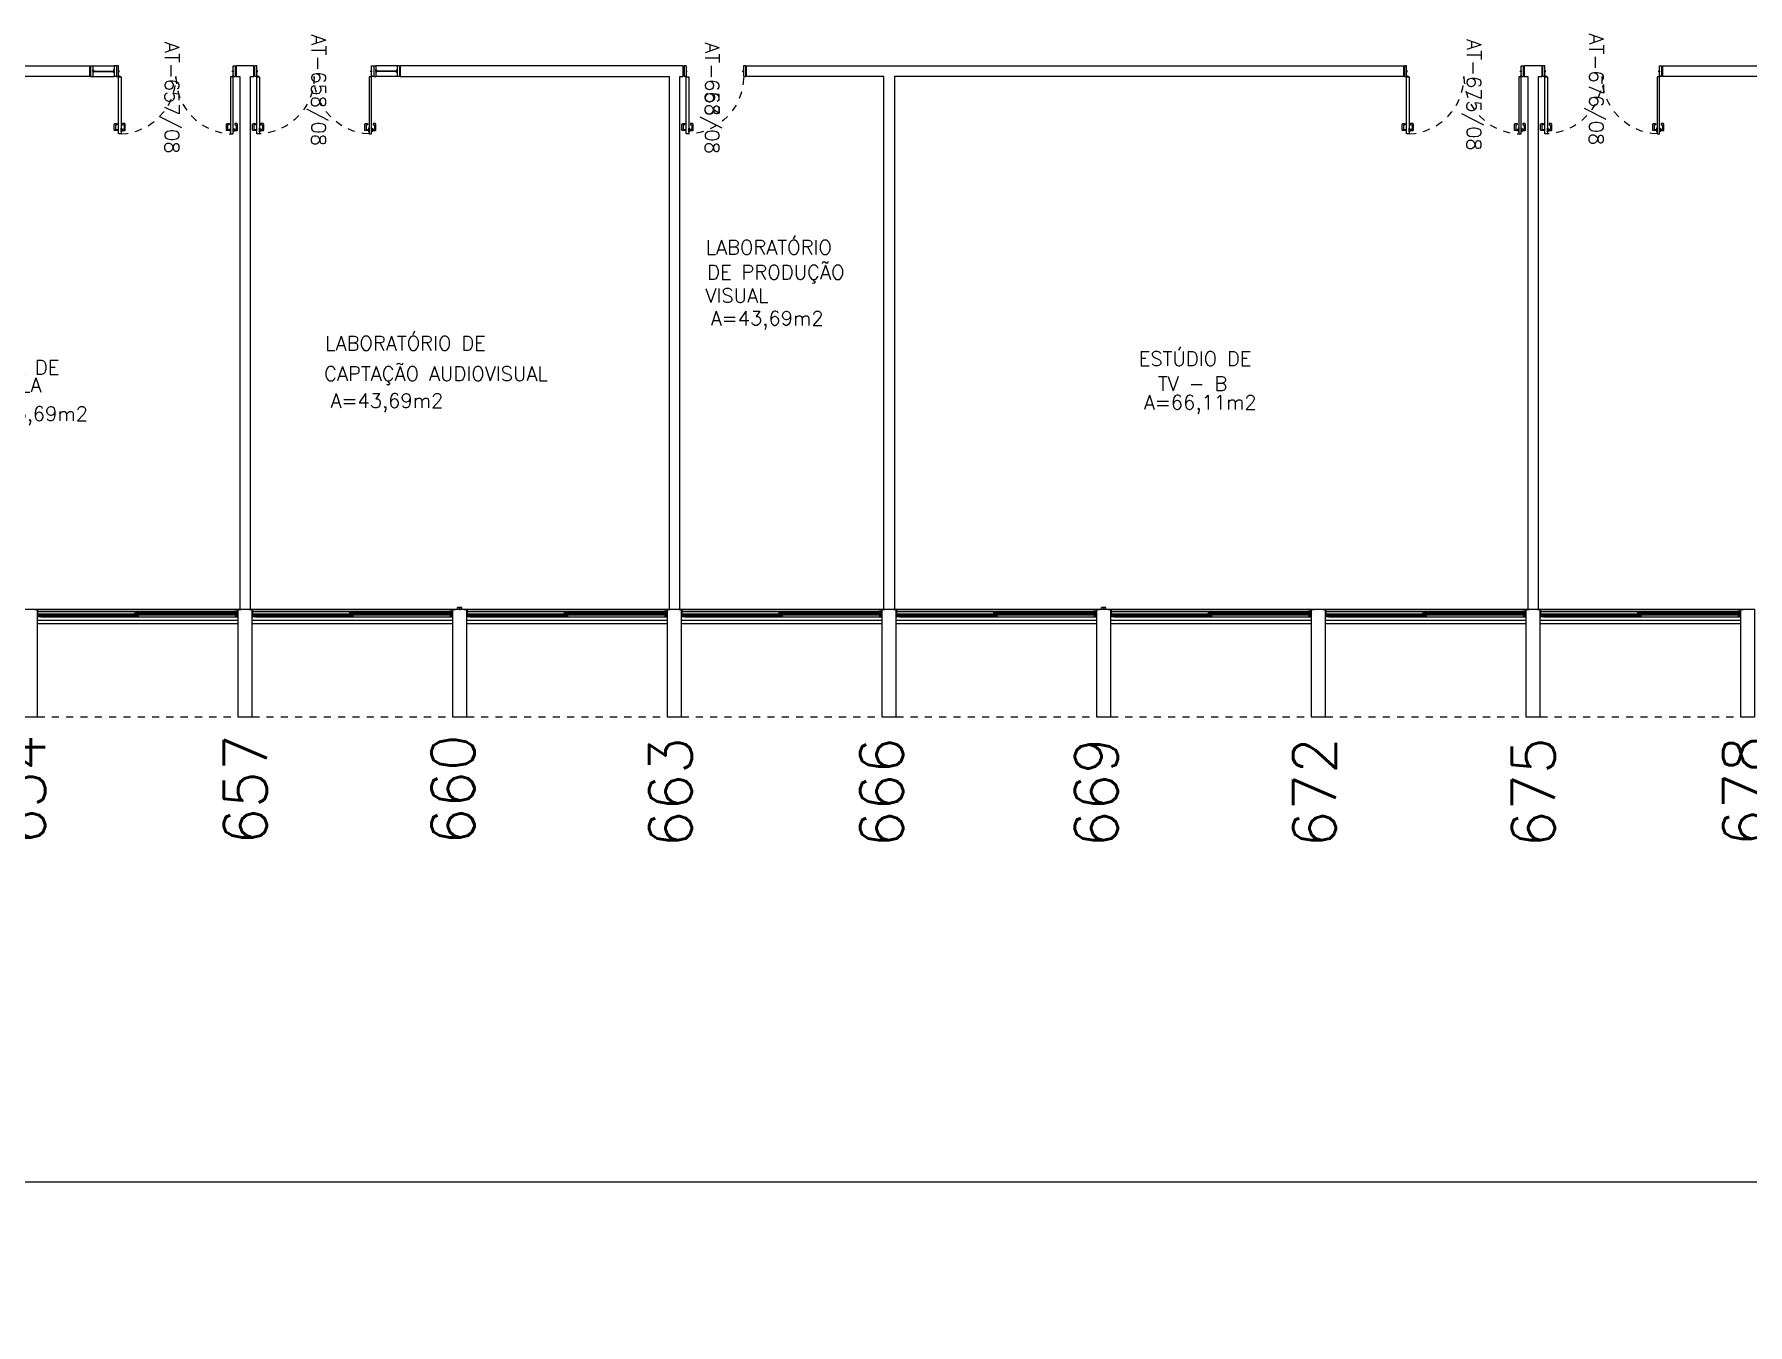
# Model space of a CAD drawing. Extents: x 34 to 586, y 527 to 658.
# Drawn here: x 223.13 to 247.08, y 531.45 to 549.5 of the extents above; entities that cross this region are included whole.
import ezdxf
from ezdxf.enums import TextEntityAlignment as Align

# ---------------------------------------------------------------- set-up
doc = ezdxf.new("R2010")
doc.units = 0
doc.header["$LTSCALE"] = 0.02
doc.header["$MEASUREMENT"] = 0
doc.header["$PDMODE"] = 98
doc.linetypes.add('HIDDEN', pattern=[0.375, 0.25, -0.125])
doc.linetypes.add('HIDDEN2', pattern=[0.1875, 0.125, -0.0625])
doc.layers.get('0').update_dxf_attribs({"linetype": 'CONTINUOUS'})
doc.layers.get('DEFPOINTS').update_dxf_attribs({"linetype": 'CONTINUOUS'})
for name, color, linetype in [('AR-ALV-BXA', 1, 'CONTINUOUS'), ('AR-COB-PRJ', 1, 'HIDDEN'), ('AR-ESQ', 7, 'CONTINUOUS'), ('AR-EST-CNC', 3, 'CONTINUOUS'), ('AR-EST-CNC-IDE', 2, 'CONTINUOUS'), ('AR-PIS', 1, 'CONTINUOUS'), ('AR-PIS-VT2', 1, 'CONTINUOUS'), ('AR-REV', 2, 'CONTINUOUS'), ('BI-ESQ', 7, 'CONTINUOUS'), ('BI-POR', 1, 'CONTINUOUS'), ('BL-ESQ-01', 1, 'CONTINUOUS'), ('BL-ESQ-02', 2, 'CONTINUOUS'), ('BL-ESQ-PRJ', 1, 'HIDDEN'), ('DIV', 2, 'CONTINUOUS'), ('DT-ESQ-CRT', 1, 'CONTINUOUS'), ('DT-ESQ-VT1', 1, 'CONTINUOUS'), ('DT-ESQ-VT2', 2, 'CONTINUOUS'), ('ESQ', 2, 'CONTINUOUS'), ('ESTR', 3, 'CONTINUOUS'), ('PROJ', 1, 'HIDDEN2'), ('TEXTO', 2, 'CONTINUOUS'), ('TEXTO-CENTRO-CUSTO', 2, 'CONTINUOUS'), ('TEXTO-ENDEREÇO', 2, 'CONTINUOUS'), ('ÁREA', 2, 'CONTINUOUS')]:
    doc.layers.add(name, color=color, linetype=linetype)
doc.styles.add('1', font='romans.shx', dxfattribs={"height": 1.1})
doc.styles.add('NOPILAR', font='simplex.shx', dxfattribs={"height": 0.6})
doc.styles.add('UNB-100', font='simplex.shx', dxfattribs={"height": 0.2})
doc.styles.add('UNB-100-1', font='simplex.shx', dxfattribs={"height": 0.2})
doc.dimstyles.new('1-600', dxfattribs={"dimtxt": 1.1, "dimasz": 2.5, "dimexe": 2, "dimexo": 4, "dimgap": 0.2, "dimtad": 1, "dimdec": 0, "dimzin": 4, "dimdsep": 46, "dimlunit": 6, "dimtxsty": '1', "dimblk1": 'NONE', "dimblk2": 'NONE', "dimsah": 1, "dimcen": 0, "dimclrd": 2, "dimclre": 2, "dimclrt": 2, "dimadec": 0, "dimazin": 0, "dimtfac": 1, "dimtdec": 0, "dimtmove": 2, "dimatfit": 3, "dimldrblk": 'NONE', "dimfxl": 1, "dimtolj": 1, "dimtzin": 0, "dimarcsym": 0})

# ---------------------------------------------------------------- blocks, each defined once
blk = doc.blocks.new('*D42')
at = {"layer": 'DEFPOINTS', "color": 0, "transparency": 16777216}
for p in [(163.176, 539.953), (259.176, 539.953), (259.176, 533.453)]:
    blk.add_point(p, dxfattribs=at)
at = {"layer": 'TEXTO-CENTRO-CUSTO', "color": 2, "lineweight": -2, "transparency": 16777216}
for p, q in [((163.176, 535.953), (163.176, 531.453)), ((259.176, 535.953), (259.176, 531.453)), ((163.176, 533.453), (259.176, 533.453))]:
    blk.add_line(p, q, dxfattribs=at)
at = {"layer": 'TEXTO-CENTRO-CUSTO', "color": 2, "transparency": 16777216, "insert": (211.176, 534.386), "char_height": 1.1, "attachment_point": 5, "style": '1'}
blk.add_mtext('\\A1;Comunicação', dxfattribs=at)
blk = doc.blocks.new('_NONE')
at = {"color": 0, "linetype": 'ByBlock'}
blk.add_circle((0, 0), 0.25, dxfattribs=at)
blk = doc.blocks.new('perfil')
at = {"layer": 'DT-ESQ-CRT'}
for p, q in [((0.13, -5.879), (0.093, -5.879)), ((0.093, -5.879), (0.093, -5.881)), ((0.093, -5.881), (0.131, -5.881)), ((0.131, -5.779), (0.131, -5.878)), ((0.171, -5.777), (0.133, -5.777)), ((0.133, -5.879), (0.133, -5.78)), ((0.134, -5.779), (0.171, -5.779)), ((0.171, -5.779), (0.171, -5.777))]:
    blk.add_line(p, q, dxfattribs=at)
for centre, radius, start, end in [((0.13, -5.878), 0.001, 270, 360), ((0.133, -5.779), 0.002, 90, 180), ((0.131, -5.879), 0.002, 270, 360), ((0.134, -5.78), 0.001, 90, 180)]:
    blk.add_arc(centre, radius, start, end, dxfattribs=at)
blk = doc.blocks.new('ef02')
at = {"layer": 'DT-ESQ-CRT'}
for points in [[(0.03, 0.051, -0.414214), (0.028, 0.053), (0.028, 0.077, 0.414214), (0.027, 0.078), (0.002, 0.078, 0.414214), (0.001, 0.077), (0.001, 0.065), (0, 0.065), (0, 0.077, -0.414214), (0.002, 0.079), (0.028, 0.079, -0.414214), (0.03, 0.077), (0.03, 0.053, 0.414214), (0.031, 0.052), (0.043, 0.052, -1), (0.043, 0.049), (0.002, 0.049, -0.414214), (0, 0.051), (0, 0.064), (0.001, 0.064), (0.001, 0.052, 0.414214), (0.002, 0.051), (0.043, 0.051)], [(1.376, 0.051, 0.414214), (1.378, 0.053), (1.378, 0.077, -0.414214), (1.379, 0.078), (1.404, 0.078, -0.414214), (1.405, 0.077), (1.405, 0.065), (1.407, 0.065), (1.407, 0.077, 0.414214), (1.405, 0.079), (1.379, 0.079, 0.414214), (1.377, 0.077), (1.377, 0.053, -0.414214), (1.376, 0.052), (1.363, 0.052, 1), (1.363, 0.049), (1.405, 0.049, 0.414214), (1.407, 0.051), (1.407, 0.064), (1.405, 0.064), (1.405, 0.052, -0.414214), (1.404, 0.051), (1.363, 0.051)], [(1.366, 0.104), (1.364, 0.104), (1.364, 0.119, -0.414214), (1.366, 0.121), (1.387, 0.121, -0.414214), (1.389, 0.119), (1.389, 0.095, 0.414214), (1.39, 0.094), (1.403, 0.094, -1), (1.403, 0.091), (1.366, 0.091, -0.414214), (1.364, 0.093), (1.364, 0.102), (1.366, 0.102), (1.366, 0.093, 0.414214), (1.367, 0.092), (1.403, 0.092), (1.39, 0.092, -0.414214), (1.388, 0.094), (1.388, 0.118, 0.414214), (1.387, 0.119), (1.367, 0.119, 0.414214), (1.366, 0.118), (1.366, 0.104)], [(2.79, 0.104), (2.792, 0.104), (2.792, 0.119, 0.414214), (2.79, 0.121), (2.769, 0.121, 0.414214), (2.767, 0.119), (2.767, 0.095, -0.414214), (2.766, 0.094), (2.753, 0.094, 1), (2.753, 0.091), (2.79, 0.091, 0.414214), (2.792, 0.093), (2.792, 0.102), (2.79, 0.102), (2.79, 0.093, -0.414214), (2.789, 0.092), (2.753, 0.092), (2.766, 0.092, 0.414214), (2.768, 0.094), (2.768, 0.118, -0.414214), (2.769, 0.119), (2.789, 0.119, -0.414214), (2.79, 0.118), (2.79, 0.104)], [(2.767, 0.123), (2.767, 0.122), (2.795, 0.122, -0.414214), (2.796, 0.121), (2.796, 0.091, -0.414214), (2.795, 0.09), (2.767, 0.09), (2.767, 0.088), (2.795, 0.088, 0.414214), (2.797, 0.09), (2.797, 0.121, 0.414214), (2.795, 0.123), (2.767, 0.123)]]:
    blk.add_lwpolyline(points, format="xyb", dxfattribs=at)
for points in [[(0.04, 0.077), (0.03, 0.077), (0.03, 0.078), (0.041, 0.078, -0.414214), (0.043, 0.076), (0.043, 0.068, -0.414214), (0.041, 0.066), (0.03, 0.066), (0.03, 0.067), (0.04, 0.067, 0.414214), (0.041, 0.068), (0.041, 0.076, 0.414214)], [(1.367, 0.077), (1.377, 0.077), (1.377, 0.078), (1.366, 0.078, 0.414214), (1.364, 0.076), (1.364, 0.068, 0.414214), (1.366, 0.066), (1.377, 0.066), (1.377, 0.067), (1.367, 0.067, -0.414214), (1.366, 0.068), (1.366, 0.076, -0.414214)], [(1.4, 0.119), (1.389, 0.119), (1.389, 0.121), (1.4, 0.121, -0.414214), (1.402, 0.119), (1.402, 0.11, -0.414214), (1.4, 0.108), (1.389, 0.108), (1.389, 0.11), (1.4, 0.11, 0.414214), (1.401, 0.111), (1.401, 0.118, 0.414214)], [(2.756, 0.119), (2.767, 0.119), (2.767, 0.121), (2.756, 0.121, 0.414214), (2.754, 0.119), (2.754, 0.11, 0.414214), (2.756, 0.108), (2.767, 0.108), (2.767, 0.11), (2.756, 0.11, -0.414214), (2.755, 0.111), (2.755, 0.118, -0.414214)]]:
    blk.add_lwpolyline(points, format="xyb", close=True, dxfattribs=at)
at = {"layer": 'DT-ESQ-VT1'}
for p, q in [((0, 0.149), (2.799, 0.149)), ((0, 0.121), (2.756, 0.121)), ((0, 0.091), (2.753, 0.091)), ((0, 0), (2.799, 0)), ((0.028, 0.079), (1.379, 0.079)), ((0.043, 0.049), (2.76, 0.049))]:
    blk.add_line(p, q, dxfattribs=at)
at = {"layer": 'DT-ESQ-VT2'}
for p, q in [((0.031, 0.062), (1.375, 0.062)), ((0.031, 0.062), (0.031, 0.056)), ((0.031, 0.056), (1.375, 0.056)), ((1.375, 0.062), (1.375, 0.056)), ((1.391, 0.104), (2.765, 0.104)), ((1.391, 0.104), (1.391, 0.098)), ((1.391, 0.098), (2.765, 0.098)), ((2.765, 0.104), (2.765, 0.098))]:
    blk.add_line(p, q, dxfattribs=at)
at = {"extrusion": (0, 0, -1), "zscale": -1, "rotation": 180}
blk.add_blockref('perfil', (0.133, -5.729), dxfattribs=at)
at = {"rotation": 180}
blk.add_blockref('perfil', (2.93, -5.729), dxfattribs=at)
blk = doc.blocks.new('pm05')
at = {"layer": 'BL-ESQ-01'}
for points in [[(0.034, 0.905), (-0.01, 0.905, 0.414214), (-0.019, 0.896), (-0.019, 0.816, 0.414214), (-0.01, 0.807), (0.019, 0.807), (0.019, 0.825), (-0.001, 0.825), (-0.001, 0.887), (0.034, 0.887)], [(0.083, 0.905), (0.127, 0.905, -0.414214), (0.136, 0.896), (0.136, 0.816, -0.414214), (0.127, 0.807), (0.098, 0.807), (0.098, 0.825), (0.118, 0.825), (0.118, 0.887), (0.083, 0.887)], [(1.601, 0.905), (1.557, 0.905, 0.414214), (1.548, 0.896), (1.548, 0.816, 0.414214), (1.557, 0.807), (1.586, 0.807), (1.586, 0.825), (1.566, 0.825), (1.566, 0.887), (1.601, 0.887)], [(1.65, 0.905), (1.694, 0.905, -0.414214), (1.703, 0.896), (1.703, 0.816, -0.414214), (1.694, 0.807), (1.665, 0.807), (1.665, 0.825), (1.685, 0.825), (1.685, 0.887), (1.65, 0.887)]]:
    blk.add_lwpolyline(points, format="xyb", dxfattribs=at)
for points in [[(0.041, 0.922), (0.041, 0.87), (0.034, 0.87), (0.034, 0.922)], [(0.076, 0.922), (0.076, 0.87), (0.083, 0.87), (0.083, 0.922)], [(1.608, 0.922), (1.608, 0.87), (1.601, 0.87), (1.601, 0.922)], [(1.643, 0.922), (1.643, 0.87), (1.65, 0.87), (1.65, 0.922)]]:
    blk.add_lwpolyline(points, close=True, dxfattribs=at)
at = {"layer": 'BL-ESQ-02'}
for p, q in [((0.01, 0.15), (0.01, 0)), ((0.04, 0.15), (0.01, 0.15)), ((0.04, 0.15), (0.04, 0)), ((1.673, 0.15), (1.643, 0.15)), ((1.643, 0.15), (1.643, 0)), ((1.673, 0), (1.673, 0.15)), ((0.04, 0), (0.01, 0)), ((1.643, 0), (1.673, 0))]:
    blk.add_line(p, q, dxfattribs=at)
for points in [[(0.041, 0.951), (0.041, 0.151), (0.076, 0.151), (0.076, 0.951)], [(1.643, 0.951), (1.643, 0.151), (1.608, 0.151), (1.608, 0.951)], [(0.04, 0.067), (0.04, 0.082), (0.05, 0.082), (0.05, 0.067)], [(1.643, 0.067), (1.643, 0.082), (1.633, 0.082), (1.633, 0.067)]]:
    blk.add_lwpolyline(points, close=True, dxfattribs=at)
for points in [[(0, 0.01), (0, 0.14), (0.01, 0.14)], [(0.01, 0.01), (0, 0.01)]]:
    blk.add_lwpolyline(points, dxfattribs=at)
at = {"layer": 'BL-ESQ-PRJ'}
for centre, start, end in [((0.041, 0.151), 359.8978, 87.5058), ((1.642, 0.151), 92.4942, 180.1022)]:
    blk.add_arc(centre, 0.8, start, end, dxfattribs=at)
at = {"layer": 'DT-ESQ-VT1'}
for points in [[(0.04, 0.15), (0.04, 0.125), (0.041, 0.125), (0.041, 0.15)], [(0.041, 0.151), (0.066, 0.151), (0.066, 0.15), (0.041, 0.15)], [(1.642, 0.151), (1.617, 0.151), (1.617, 0.15), (1.642, 0.15)], [(1.643, 0.15), (1.643, 0.125), (1.642, 0.125), (1.642, 0.15)]]:
    blk.add_lwpolyline(points, close=True, dxfattribs=at)
blk = doc.blocks.new('em01')
at = {"layer": 'BL-ESQ-01'}
for p, q in [((0.33, 0.15), (0.03, 0.15)), ((0.33, 0), (0.03, 0))]:
    blk.add_line(p, q, dxfattribs=at)
at = {"layer": 'BL-ESQ-02'}
for p, q in [((0, 0.15), (0, 0)), ((0, 0.15), (0.03, 0.15)), ((0, 0.15), (0, 0)), ((0.03, 0.15), (0.03, 0)), ((0.33, 0.078), (0.03, 0.078)), ((0.33, 0.072), (0.03, 0.072)), ((0.33, 0.15), (0.33, 0)), ((0.36, 0.15), (0.33, 0.15)), ((0.36, 0.15), (0.36, 0)), ((0, 0), (0.03, 0)), ((0.36, 0), (0.33, 0))]:
    blk.add_line(p, q, dxfattribs=at)
for points in [[(0.03, 0.078), (0.03, 0.093), (0.04, 0.093), (0.04, 0.078)], [(0.03, 0.072), (0.03, 0.057), (0.04, 0.057), (0.04, 0.072)], [(0.33, 0.078), (0.33, 0.093), (0.32, 0.093), (0.32, 0.078)], [(0.33, 0.072), (0.33, 0.057), (0.32, 0.057), (0.32, 0.072)]]:
    blk.add_lwpolyline(points, close=True, dxfattribs=at)
for points in [[(0.37, 0.14), (0.36, 0.14)], [(0.36, 0.01), (0.37, 0.01)], [(0.37, 0.01), (0.37, 0.14)]]:
    blk.add_lwpolyline(points, dxfattribs=at)
blk = doc.blocks.new('pm04')
at = {"layer": 'BL-ESQ-01'}
for points in [[(0.034, 0.905), (-0.01, 0.905, 0.414214), (-0.019, 0.896), (-0.019, 0.816, 0.414214), (-0.01, 0.807), (0.019, 0.807), (0.019, 0.825), (-0.001, 0.825), (-0.001, 0.887), (0.034, 0.887)], [(0.083, 0.905), (0.127, 0.905, -0.414214), (0.136, 0.896), (0.136, 0.816, -0.414214), (0.127, 0.807), (0.098, 0.807), (0.098, 0.825), (0.118, 0.825), (0.118, 0.887), (0.083, 0.887)]]:
    blk.add_lwpolyline(points, format="xyb", dxfattribs=at)
for points in [[(0.041, 0.922), (0.041, 0.87), (0.034, 0.87), (0.034, 0.922)], [(0.076, 0.922), (0.076, 0.87), (0.083, 0.87), (0.083, 0.922)]]:
    blk.add_lwpolyline(points, close=True, dxfattribs=at)
at = {"layer": 'BL-ESQ-02'}
for p, q in [((0.01, 0), (0.01, 0.15)), ((0.04, 0.15), (0.01, 0.15)), ((0.04, 0), (0.01, 0)), ((0.04, 0), (0.04, 0.15))]:
    blk.add_line(p, q, dxfattribs=at)
for points in [[(0.041, 0.951), (0.041, 0.151), (0.076, 0.151), (0.076, 0.951)], [(0.04, 0.067), (0.04, 0.082), (0.05, 0.082), (0.05, 0.067)], [(0.842, 0.067), (0.842, 0.082), (0.832, 0.082), (0.832, 0.067)], [(0.872, 0), (0.842, 0), (0.842, 0.15), (0.872, 0.15)]]:
    blk.add_lwpolyline(points, close=True, dxfattribs=at)
for points in [[(0.01, 0.14), (0, 0.14), (0, 0.01), (0.01, 0.01)], [(0.872, 0.14), (0.882, 0.14), (0.882, 0.01), (0.872, 0.01)]]:
    blk.add_lwpolyline(points, dxfattribs=at)
at = {"layer": 'BL-ESQ-PRJ'}
blk.add_arc((0.041, 0.151), 0.801, 1.0013, 87.4949, dxfattribs=at)

msp = doc.modelspace()

# ---------------------------------------------------------------- linework, layer by layer
at = {"layer": 'AR-ALV-BXA'}
for points in [[(223.176, 541.453), (225.976, 541.453), (225.976, 541.253), (223.176, 541.253)], [(226.176, 541.453), (228.976, 541.453), (228.976, 541.253), (226.176, 541.253)], [(229.176, 541.453), (231.976, 541.453), (231.976, 541.253), (229.176, 541.253)], [(232.176, 541.453), (234.976, 541.453), (234.976, 541.253), (232.176, 541.253)], [(235.176, 541.453), (237.976, 541.453), (237.976, 541.253), (235.176, 541.253)], [(238.176, 541.453), (240.976, 541.453), (240.976, 541.253), (238.176, 541.253)], [(241.176, 541.453), (243.976, 541.453), (243.976, 541.253), (241.176, 541.253)], [(244.176, 541.453), (246.976, 541.453), (246.976, 541.253), (244.176, 541.253)]]:
    msp.add_lwpolyline(points, close=True, dxfattribs=at)
at = {"layer": 'AR-COB-PRJ'}
for p, q in [((223.176, 539.953), (225.976, 539.953)), ((226.176, 539.953), (228.976, 539.953)), ((229.176, 539.953), (231.976, 539.953)), ((232.176, 539.953), (234.976, 539.953)), ((235.176, 539.953), (237.976, 539.953)), ((238.176, 539.953), (240.976, 539.953)), ((241.176, 539.953), (243.976, 539.953)), ((244.176, 539.953), (246.976, 539.953))]:
    msp.add_line(p, q, dxfattribs=at)
at = {"layer": 'AR-EST-CNC'}
for points in [[(222.976, 541.453), (222.976, 539.953), (223.176, 539.953), (223.176, 541.453), (222.976, 541.453)], [(222.976, 541.453), (222.976, 539.953), (223.176, 539.953), (223.176, 541.453), (222.976, 541.453)], [(225.976, 541.453), (225.976, 539.953), (226.176, 539.953), (226.176, 541.453), (225.976, 541.453)], [(225.976, 541.453), (225.976, 539.953), (226.176, 539.953), (226.176, 541.453), (225.976, 541.453)], [(228.976, 541.453), (228.976, 539.953), (229.176, 539.953), (229.176, 541.453), (228.976, 541.453)], [(228.976, 541.453), (228.976, 539.953), (229.176, 539.953), (229.176, 541.453), (228.976, 541.453)], [(231.976, 541.453), (231.976, 539.953), (232.176, 539.953), (232.176, 541.453), (231.976, 541.453)], [(231.976, 541.453), (231.976, 539.953), (232.176, 539.953), (232.176, 541.453), (231.976, 541.453)], [(234.976, 541.453), (234.976, 539.953), (235.176, 539.953), (235.176, 541.453), (234.976, 541.453)], [(234.976, 541.453), (234.976, 539.953), (235.176, 539.953), (235.176, 541.453), (234.976, 541.453)], [(237.976, 541.453), (237.976, 539.953), (238.176, 539.953), (238.176, 541.453), (237.976, 541.453)], [(237.976, 541.453), (237.976, 539.953), (238.176, 539.953), (238.176, 541.453), (237.976, 541.453)], [(240.976, 541.453), (240.976, 539.953), (241.176, 539.953), (241.176, 541.453), (240.976, 541.453)], [(240.976, 541.453), (240.976, 539.953), (241.176, 539.953), (241.176, 541.453), (240.976, 541.453)], [(243.976, 541.453), (243.976, 539.953), (244.176, 539.953), (244.176, 541.453), (243.976, 541.453)], [(243.976, 541.453), (243.976, 539.953), (244.176, 539.953), (244.176, 541.453), (243.976, 541.453)], [(246.976, 541.453), (246.976, 539.953), (247.176, 539.953), (247.176, 541.453), (246.976, 541.453)], [(246.976, 541.453), (246.976, 539.953), (247.176, 539.953), (247.176, 541.453), (246.976, 541.453)]]:
    msp.add_lwpolyline(points, dxfattribs=at)
at = {"layer": 'AR-PIS'}
for p, q in [((225.976, 541.253), (223.176, 541.253)), ((228.976, 541.253), (226.176, 541.253)), ((231.976, 541.253), (229.176, 541.253)), ((234.976, 541.253), (232.176, 541.253)), ((237.976, 541.253), (235.176, 541.253)), ((240.976, 541.253), (238.176, 541.253)), ((243.976, 541.253), (241.176, 541.253)), ((246.976, 541.253), (244.176, 541.253))]:
    msp.add_line(p, q, dxfattribs=at)
at = {"layer": 'AR-PIS-VT2'}
for p, q in [((225.976, 541.453), (223.176, 541.453)), ((225.976, 541.453), (223.176, 541.453)), ((228.976, 541.453), (226.176, 541.453)), ((228.976, 541.453), (226.176, 541.453)), ((231.976, 541.453), (229.176, 541.453)), ((231.976, 541.453), (229.176, 541.453)), ((234.976, 541.453), (232.176, 541.453)), ((234.976, 541.453), (232.176, 541.453)), ((237.976, 541.453), (235.176, 541.453)), ((237.976, 541.453), (235.176, 541.453)), ((240.976, 541.453), (238.176, 541.453)), ((240.976, 541.453), (238.176, 541.453)), ((243.976, 541.453), (241.176, 541.453)), ((243.976, 541.453), (241.176, 541.453)), ((246.976, 541.453), (244.176, 541.453)), ((246.976, 541.453), (244.176, 541.453))]:
    msp.add_line(p, q, dxfattribs=at)
at = {"layer": 'AR-REV'}
for points in [[(220.001, 541.453), (220.001, 548.903), (216.244, 548.903), (216.244, 549.053), (223.908, 549.053), (223.908, 548.903), (220.151, 548.903), (220.151, 541.453)], [(226.151, 541.453), (226.151, 548.903), (226.201, 548.903), (226.201, 549.053), (225.951, 549.053), (225.951, 548.903), (226.001, 548.903), (226.001, 541.453)], [(232.151, 541.453), (232.151, 548.903), (232.201, 548.903), (232.201, 549.053), (228.244, 549.053), (228.244, 548.903), (232.001, 548.903), (232.001, 541.453)], [(235.001, 541.453), (235.001, 548.903), (233.083, 548.903), (233.083, 549.053), (242.268, 549.053), (242.268, 548.903), (235.151, 548.903), (235.151, 541.453)], [(244.151, 541.453), (244.151, 548.903), (244.201, 548.903), (244.201, 549.053), (243.951, 549.053), (243.951, 548.903), (244.001, 548.903), (244.001, 541.453)], [(258.976, 548.903), (245.884, 548.903), (245.884, 549.053), (258.976, 549.053)]]:
    msp.add_lwpolyline(points, dxfattribs=at)
at = {"layer": 'BL-ESQ-02'}
for points in [[(242.268, 549.043), (242.278, 549.043), (242.278, 548.913), (242.268, 548.913)], [(245.874, 549.043), (245.884, 549.043), (245.884, 548.913), (245.874, 548.913)]]:
    msp.add_lwpolyline(points, close=True, dxfattribs=at)
at = {"layer": 'DIV'}
for p, q in [((229.07, 541.482), (229.046, 541.482)), ((229.046, 541.46), (229.046, 541.482)), ((229.106, 541.482), (229.046, 541.482)), ((229.046, 541.46), (229.056, 541.46)), ((229.056, 541.46), (229.056, 541.453)), ((229.07, 541.472), (229.07, 541.482)), ((229.07, 541.472), (229.07, 541.482)), ((229.082, 541.472), (229.07, 541.472)), ((229.07, 541.472), (229.082, 541.472)), ((229.081, 541.482), (229.071, 541.482)), ((229.081, 541.452), (229.071, 541.452)), ((229.071, 541.452), (229.081, 541.452)), ((229.076, 541.447), (229.076, 541.457)), ((229.076, 541.457), (229.076, 541.447)), ((229.076, 541.447), (229.076, 541.457)), ((229.082, 541.482), (229.106, 541.482)), ((229.082, 541.472), (229.082, 541.482)), ((229.082, 541.472), (229.082, 541.482)), ((229.106, 541.46), (229.096, 541.46)), ((229.096, 541.46), (229.096, 541.453)), ((229.106, 541.46), (229.106, 541.482)), ((238.07, 541.482), (238.046, 541.482)), ((238.046, 541.46), (238.046, 541.482)), ((238.106, 541.482), (238.046, 541.482)), ((238.046, 541.46), (238.056, 541.46)), ((238.056, 541.453), (238.056, 541.46)), ((238.07, 541.472), (238.07, 541.482)), ((238.07, 541.472), (238.07, 541.482)), ((238.082, 541.472), (238.07, 541.472)), ((238.07, 541.472), (238.082, 541.472)), ((238.081, 541.482), (238.071, 541.482)), ((238.076, 541.453), (238.076, 541.457)), ((238.082, 541.482), (238.106, 541.482)), ((238.082, 541.472), (238.082, 541.482)), ((238.082, 541.472), (238.082, 541.482)), ((238.106, 541.46), (238.096, 541.46)), ((238.096, 541.453), (238.096, 541.46)), ((238.106, 541.46), (238.106, 541.482))]:
    msp.add_line(p, q, dxfattribs=at)
at = {"layer": 'ESQ'}
for p, q in [((223.176, 541.453), (225.976, 541.453)), ((226.176, 541.453), (228.976, 541.453)), ((229.176, 541.453), (231.976, 541.453)), ((232.176, 541.453), (234.976, 541.453)), ((235.176, 541.453), (237.976, 541.453)), ((238.176, 541.453), (240.976, 541.453)), ((241.176, 541.453), (243.976, 541.453)), ((244.176, 541.453), (246.976, 541.453)), ((223.176, 541.378), (225.976, 541.378)), ((223.176, 541.303), (225.976, 541.303)), ((226.176, 541.378), (228.976, 541.378)), ((226.176, 541.303), (228.976, 541.303)), ((229.176, 541.378), (231.976, 541.378)), ((229.176, 541.303), (231.976, 541.303)), ((232.176, 541.378), (234.976, 541.378)), ((232.176, 541.303), (234.976, 541.303)), ((235.176, 541.378), (237.976, 541.378)), ((235.176, 541.303), (237.976, 541.303)), ((238.176, 541.378), (240.976, 541.378)), ((238.176, 541.303), (240.976, 541.303)), ((241.176, 541.378), (243.976, 541.378)), ((241.176, 541.303), (243.976, 541.303)), ((244.176, 541.378), (246.976, 541.378)), ((244.176, 541.303), (246.976, 541.303))]:
    msp.add_line(p, q, dxfattribs=at)
at = {"layer": 'ESTR'}
for points in [[(222.976, 541.453), (222.976, 539.953), (223.176, 539.953), (223.176, 541.453)], [(225.976, 541.453), (225.976, 539.953), (226.176, 539.953), (226.176, 541.453)], [(228.976, 541.453), (228.976, 539.953), (229.176, 539.953), (229.176, 541.453)], [(231.976, 541.453), (231.976, 539.953), (232.176, 539.953), (232.176, 541.453)], [(234.976, 541.453), (234.976, 539.953), (235.176, 539.953), (235.176, 541.453)], [(237.976, 541.453), (237.976, 539.953), (238.176, 539.953), (238.176, 541.453)], [(240.976, 541.453), (240.976, 539.953), (241.176, 539.953), (241.176, 541.453)], [(243.976, 541.453), (243.976, 539.953), (244.176, 539.953), (244.176, 541.453)], [(246.976, 541.453), (246.976, 539.953), (247.176, 539.953), (247.176, 541.453)]]:
    msp.add_lwpolyline(points, close=True, dxfattribs=at)
at = {"layer": 'PROJ'}
for p, q in [((223.176, 539.953), (225.976, 539.953)), ((226.176, 539.953), (228.976, 539.953)), ((229.176, 539.953), (231.976, 539.953)), ((232.176, 539.953), (234.976, 539.953)), ((235.176, 539.953), (237.976, 539.953)), ((238.176, 539.953), (240.976, 539.953)), ((241.176, 539.953), (243.976, 539.953)), ((244.176, 539.953), (246.976, 539.953))]:
    msp.add_line(p, q, dxfattribs=at)

# ---------------------------------------------------------------- block references
at = {"layer": 'AR-ESQ', "xscale": -1}
msp.add_blockref('em01', (224.278, 548.903), dxfattribs=at)
at = {"layer": 'AR-ESQ'}
msp.add_blockref('em01', (227.874, 548.903), dxfattribs=at)
at = {"layer": 'BI-ESQ'}
for p in [(223.178, 541.303), (226.178, 541.303), (229.178, 541.303), (232.178, 541.303), (235.178, 541.303), (238.178, 541.303), (241.178, 541.303), (244.178, 541.303)]:
    msp.add_blockref('ef02', p, dxfattribs=at)
at = {"layer": 'BI-POR', "rotation": 180.0000000000326}
for p in [(225.951, 549.053), (243.951, 549.053)]:
    msp.add_blockref('pm05', p, dxfattribs=at)
at = {"layer": 'BI-POR', "xscale": -1}
for name, p, rotation in [('pm05', (226.201, 549.053), 180.0000000012539), ('pm04', (232.201, 549.053), 180.0000000014135), ('pm05', (244.201, 549.053), 180.0000000012539)]:
    msp.add_blockref(name, p, dxfattribs=dict(at, rotation=rotation))

# ---------------------------------------------------------------- texts
at = {"layer": 'AR-EST-CNC-IDE', "style": 'NOPILAR'}
for s, p in [('654', (223.283, 538.164)), ('657', (226.381, 538.164)), ('660', (229.281, 538.164)), ('663', (232.322, 538.125)), ('666', (235.272, 538.125)), ('669', (238.272, 538.125)), ('672', (241.322, 538.125)), ('675', (244.381, 538.125)), ('678', (247.331, 538.145))]:
    msp.add_text(s, height=0.6, rotation=90, dxfattribs=at).set_placement(p)
at = {"layer": 'TEXTO', "style": 'UNB-100'}
for s, p in [('LABORATÓRIO', (232.512, 546.417)), ('DE PRODUÇÃO', (232.534, 546.069)), ('VISUAL', (232.509, 545.743)), ('LABORATÓRIO DE ', (227.195, 545.076)), ('ESTÚDIO DE', (238.564, 544.86)), ('SALA DE', (222.376, 544.738)), ('CAPTAÇÃO AUDIOVISUAL', (227.18, 544.649)), ('AULA', (222.589, 544.494)), ('TV - B', (238.833, 544.511))]:
    msp.add_text(s, height=0.2, dxfattribs=at).set_placement(p)
at = {"layer": 'TEXTO-ENDEREÇO', "style": 'UNB-100-1'}
for s, p in [('AT-657/08', (224.954, 549.387)), ('AT-657/08', (224.954, 549.387)), ('AT-658/08', (227.004, 549.492)), ('AT-658/08', (227.004, 549.492)), ('AT-658/08', (232.504, 549.382)), ('AT-663/08', (232.504, 549.382)), ('AT-675/08', (243.149, 549.427)), ('AT-675/08', (243.149, 549.427)), ('AT-676/08', (244.86, 549.504)), ('AT-676/08', (244.86, 549.504))]:
    msp.add_text(s, height=0.2, rotation=270, dxfattribs=at).set_placement(p)
at = {"layer": 'ÁREA', "style": 'UNB-100'}
for s, p in [('A=43,69m2', (233.373, 545.426)), ('A=43,69m2', (223.093, 544.09)), ('A=43,69m2', (228.059, 544.274)), ('A=66,11m2', (239.425, 544.25))]:
    msp.add_text(s, height=0.2, dxfattribs=at).set_placement(p, align=Align.CENTER)

# ---------------------------------------------------------------- dimensions: what is measured, and where the dimension line sits
at = {"layer": 'TEXTO-CENTRO-CUSTO'}
dim = msp.add_aligned_dim(p1=(163.176, 539.953), p2=(259.176, 539.953), distance=-6.5, text='Comunicação', dimstyle='1-600', dxfattribs=at)
dim.commit()
dim.dimension.update_dxf_attribs({"geometry": '*D42', "text_midpoint": (211.176, 534.386)})

doc.saveas('drawing.dxf')
